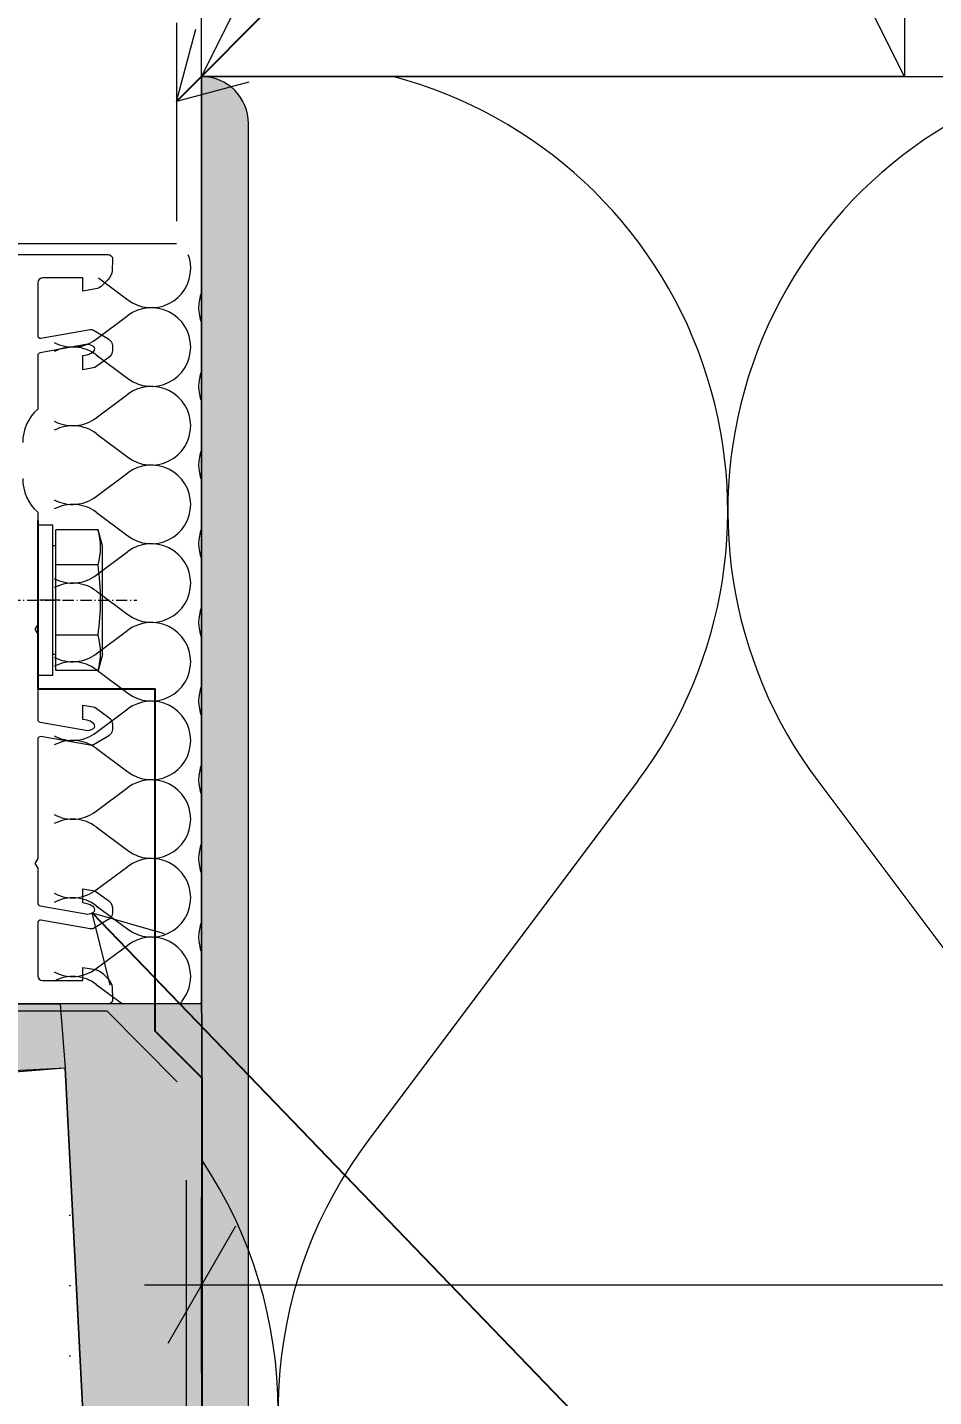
# Model space of a CAD drawing. Header units: millimetres. Extents: x 1894 to 3631, y -787 to 661.
# Drawn here: x 2298 to 2394.7, y -154.4 to -8.2 of the extents above; entities that cross this region are included whole.
import ezdxf

# ---------------------------------------------------------------- set-up
doc = ezdxf.new("R2010")
doc.units = ezdxf.units.MM
doc.header["$MEASUREMENT"] = 0
for name, pattern in [('ACAD_ISO10W100', [1.7999999999999996, 1.2, -0.2999999999999999, 0, -0.2999999999999999]), ('Dashed', [42.333333333324, 21.166666666662, -21.166666666662]), ('Hidden Line', [31.749999999993, 21.166666666662, -10.583333333331]), ('Hidden Line (2)', [39.122222328186, 28.222222328186, -10.9])]:
    doc.linetypes.add(name, pattern=pattern)
for name, color, linetype, lineweight in [('0_Pen_No__1', 7, 'Continuous', 13), ('0_Pen_No__141', 7, 'Continuous', 20), ('0_Pen_No__2', 8, 'Continuous', 15), ('2D Drafting - General_Pen_No__1', 7, 'Continuous', 13), ('2D Drafting - General_Pen_No__141', 7, 'Continuous', 20), ('Annotation - Label_Pen_No__2', 8, 'Continuous', 15), ('Dimensioning - General_Pen_No__1', 7, 'Continuous', 13), ('PVC_OUTSIDE_Pen_No__141', 7, 'Continuous', 20), ('Structural - Bearing_Pen_No__1', 7, 'Continuous', 13), ('Structural - Bearing_Pen_No__2', 8, 'Continuous', 15)]:
    doc.layers.add(name, color=color, linetype=linetype, lineweight=lineweight)
for name, color, linetype, lineweight, true_color in [('0_Pen_No__146', 7, 'Continuous', 20, 0x5eaeff), ('0_Pen_No__161', 7, 'Continuous', 13, 0x6a6a6a), ('0_Pen_No__48', 7, 'Continuous', 25, 0xa80f02), ('2D Drafting - General_Pen_No__145', 7, 'Continuous', 20, 0x0077b0), ('2D Drafting - General_Pen_No__61', 7, 'Continuous', 20, 0x6a6a6a), ('Structural - Bearing_Pen_No__161', 7, 'Continuous', 13, 0x6a6a6a)]:
    doc.layers.add(name, color=color, linetype=linetype, lineweight=lineweight, true_color=true_color)
doc.layers.add('Dimensioning - General', color=7, linetype='Continuous')
doc.styles.add('GENERATED_STYLE_1', font='')
doc.styles.get('GENERATED_STYLE_1').set_extended_font_data('Arial')
doc.dimstyles.new('GENERATED_STYLE__3', dxfattribs={"dimtxt": 15, "dimasz": 9.500000000000002, "dimexe": 0.18, "dimexo": 0.0625, "dimgap": 0, "dimtad": 1, "dimtih": 1, "dimtoh": 1, "dimdec": 0, "dimzin": 0, "dimdsep": 46, "dimtxsty": 'GENERATED_STYLE_1', "dimblk": 'ARROWHEAD_2', "dimblk1": 'ARROWHEAD_2', "dimblk2": 'ARROWHEAD_2', "dimcen": 0.09, "dimse1": 1, "dimse2": 1, "dimclrd": 7, "dimclre": 7, "dimclrt": 7, "dimadec": 0, "dimazin": 0, "dimtfac": 1, "dimtdec": 4, "dimtmove": 0, "dimatfit": 3, "dimfxl": 0, "dimtolj": 1, "dimtzin": 0, "dimarcsym": 0})
doc.dimstyles.new('GENERATED_STYLE__4', dxfattribs={"dimtxt": 0.18, "dimasz": 7.6, "dimexe": 0.18, "dimexo": 0.0625, "dimgap": 0, "dimtad": 0, "dimtih": 1, "dimtoh": 1, "dimdec": 4, "dimzin": 0, "dimdsep": 46, "dimcen": 0.09, "dimadec": 0, "dimazin": 0, "dimtfac": 1, "dimtdec": 4, "dimtmove": 0, "dimatfit": 3, "dimldrblk": 'ARROWHEAD_14', "dimfxl": 0, "dimtolj": 1, "dimtzin": 0, "dimarcsym": 0})

# ---------------------------------------------------------------- blocks, each defined once
blk = doc.blocks.new('*X1')
at = {"layer": 'Structural - Bearing_Pen_No__161', "color": 251, "linetype": 'Continuous', "lineweight": 13, "true_color": 0x6a6a6a}
for p, q in [((2363.146618974039, -88.64029382071637), (2334.346601840283, -127.0402809704005)), ((2382.346618974037, -88.64030238759428), (2411.146601840281, -127.0403152379121))]:
    blk.add_line(p, q, dxfattribs=at)
for centre, radius, start, end in [((2324.74663182436, -59.84027668696505), 47.99999999999903, 323.1300767892644, 75.16331784254915), ((2420.746631824351, -59.84031952135453), 47.99999999999903, 104.8356738154679, 216.8698720809489), ((2372.746588989964, -155.8402981041518), 48.0000000000016, 143.1300767892667, 269.9999744351073), ((2372.746588989964, -155.8402981041518), 48.0000000000016, 269.999974435107, 36.86987208094741), ((2276.746588989974, -155.8402552697623), 48.0000000000016, 326.1106141732368, 33.88968641848847)]:
    blk.add_arc(centre, radius, start, end, dxfattribs=at)
blk = doc.blocks.new('*X2')
at = {"layer": 'Structural - Bearing_Pen_No__2', "color": 8, "linetype": 'Continuous', "lineweight": 15}
for p, q in [((2305.595020335975, -34.94179816184735), (2308.703662818372, -37.27328002364486)), ((2305.343662818371, -41.47328002364473), (2308.703662818372, -38.95328002364444)), ((2305.343662818371, -43.15328002364473), (2308.703662818372, -45.67328002364489)), ((2305.343662818371, -49.87328002364477), (2308.703662818372, -47.35328002364447)), ((2305.343662818371, -51.55328002364477), (2308.703662818372, -54.07328002364492)), ((2305.343662818371, -58.2732800236448), (2308.703662818372, -55.75328002364451)), ((2305.343662818371, -59.9532800236448), (2308.703662818372, -62.47328002364495)), ((2305.343662818371, -66.67328002364482), (2308.703662818372, -64.15328002364454)), ((2305.343662818371, -68.35328002364484), (2308.703662818372, -70.87328002364498)), ((2305.343662818371, -75.07328002364486), (2308.703662818372, -72.55328002364458)), ((2305.343662818371, -76.75328002364488), (2308.703662818372, -79.27328002364501)), ((2305.343662818371, -83.47328002364489), (2308.703662818372, -80.95328002364461)), ((2305.343662818371, -85.1532800236449), (2308.703662818372, -87.67328002364505)), ((2305.343662818371, -91.87328002364492), (2308.703662818372, -89.35328002364463)), ((2305.343662818371, -93.55328002364494), (2308.703662818372, -96.0732800236451)), ((2305.343662818371, -100.273280023645), (2308.703662818372, -97.75328002364468)), ((2305.343662818371, -101.953280023645), (2308.703662818372, -104.4732800236451)), ((2305.343662818371, -108.673280023645), (2308.703662818372, -106.1532800236447)), ((2305.343662818371, -110.353280023645), (2308.128353669309, -112.4417981618479))]:
    blk.add_line(p, q, dxfattribs=at)
for centre, radius, start, end in [((2311.223662818372, -33.91328002364456), 4.200000000000156, 0, 20.2642895435619), ((2311.223662818372, -33.91328002364456), 4.200000000000156, 233.1301023541594, 0), ((2320.463662818372, -38.11328002364472), 4.199999999999933, 157.2049643266165, 202.7950356733833), ((2311.223662818372, -42.31328002364459), 4.200000000000156, 0, 126.8698976458402), ((2302.823662818372, -38.11328002364472), 4.199999999999933, 242.2166185177927, 306.8698976458425), ((2302.823662818372, -46.51328002364475), 4.199999999999933, 53.13010235415801, 117.7833814822072), ((2311.223662818372, -42.31328002364459), 4.200000000000156, 233.1301023541594, 0), ((2320.463662818372, -46.51328002364475), 4.199999999999933, 157.2049643266165, 202.7950356733833), ((2311.223662818372, -50.71328002364463), 4.200000000000156, 0, 126.8698976458402), ((2302.823662818372, -46.51328002364475), 4.199999999999933, 242.2166185177927, 306.8698976458425), ((2302.823662818372, -54.91328002364478), 4.199999999999933, 53.13010235415801, 117.7833814822072), ((2311.223662818372, -50.71328002364463), 4.200000000000156, 233.1301023541594, 0), ((2320.463662818372, -54.91328002364478), 4.199999999999933, 157.2049643266165, 202.7950356733833), ((2311.223662818372, -59.11328002364466), 4.200000000000156, 0, 126.8698976458402), ((2302.823662818372, -54.91328002364478), 4.199999999999933, 242.2166185177927, 306.8698976458425), ((2302.823662818372, -63.31328002364482), 4.199999999999933, 53.13010235415801, 117.7833814822072), ((2311.223662818372, -59.11328002364466), 4.200000000000156, 233.1301023541594, 0), ((2320.463662818372, -63.31328002364482), 4.199999999999933, 157.2049643266165, 202.795035673383), ((2311.223662818372, -67.5132800236447), 4.200000000000156, 0, 126.8698976458402), ((2302.823662818372, -63.31328002364482), 4.199999999999933, 242.2166185177927, 306.8698976458425), ((2302.823662818372, -71.71328002364486), 4.199999999999933, 53.13010235415801, 117.7833814822071), ((2311.223662818372, -67.5132800236447), 4.200000000000156, 233.1301023541594, 0), ((2320.463662818372, -71.71328002364486), 4.199999999999933, 157.2049643266164, 202.7950356733829), ((2311.223662818372, -75.91328002364473), 4.200000000000156, 0, 126.8698976458402), ((2302.823662818372, -71.71328002364486), 4.199999999999933, 242.2166185177926, 306.8698976458425), ((2302.823662818372, -80.11328002364489), 4.199999999999933, 53.13010235415801, 117.7833814822072), ((2311.223662818372, -75.91328002364473), 4.200000000000156, 233.1301023541594, 0), ((2320.463662818372, -80.11328002364489), 4.199999999999933, 157.2049643266166, 202.795035673383), ((2311.223662818372, -84.31328002364475), 4.200000000000156, 0, 126.8698976458402), ((2302.823662818372, -80.11328002364489), 4.199999999999933, 242.2166185177927, 306.8698976458425), ((2302.823662818372, -88.51328002364492), 4.199999999999933, 53.13010235415801, 117.7833814822071), ((2311.223662818372, -84.31328002364475), 4.200000000000156, 233.1301023541594, 0), ((2320.463662818372, -88.51328002364492), 4.199999999999933, 157.2049643266164, 202.7950356733829), ((2311.223662818372, -92.71328002364478), 4.200000000000156, 0, 126.8698976458402), ((2302.823662818372, -88.51328002364492), 4.199999999999933, 242.2166185177926, 306.8698976458425), ((2302.823662818372, -96.91328002364497), 4.199999999999933, 53.13010235415801, 117.7833814822071), ((2311.223662818372, -92.7132800236448), 4.200000000000156, 233.1301023541594, 0), ((2320.463662818372, -96.91328002364497), 4.199999999999933, 157.2049643266164, 202.7950356733829), ((2311.223662818372, -101.1132800236448), 4.200000000000156, 0, 126.8698976458402), ((2302.823662818372, -96.91328002364497), 4.199999999999933, 242.2166185177926, 306.8698976458425), ((2302.823662818372, -105.313280023645), 4.199999999999933, 53.13010235415801, 117.7833814822071), ((2311.223662818372, -101.1132800236448), 4.200000000000156, 233.1301023541594, 0), ((2320.463662818372, -105.313280023645), 4.199999999999933, 157.2049643266164, 202.7950356733829), ((2311.223662818372, -109.5132800236449), 4.200000000000156, 0, 126.8698976458402), ((2302.823662818372, -105.313280023645), 4.199999999999933, 242.2166185177926, 306.8698976458425), ((2302.823662818372, -113.713280023645), 4.199999999999933, 53.13010235415801, 117.7833814822071), ((2311.223662818372, -109.5132800236449), 4.200000000000156, 315.7919178530904, 0), ((2320.463662818372, -113.713280023645), 4.199999999999933, 157.2049643266164, 162.3781256906561)]:
    blk.add_arc(centre, radius, start, end, dxfattribs=at)
blk = doc.blocks.new('*D6')
at = {"layer": 'Dimensioning - General_Pen_No__1', "color": 7, "linetype": 'Continuous', "lineweight": 13}
for p, q in [((2316.591693777403, -151.806351742042), (2316.591693777403, -133.056351742042)), ((2516.591753992324, -151.806351742042), (2516.591753992324, -133.056351742042)), ((2320.200131277403, -136.181351742042), (2312.983256277403, -148.681351742042)), ((2512.983316492324, -148.681351742042), (2520.200191492324, -136.181351742042)), ((2310.479193777403, -142.431351742042), (2316.591693777403, -142.431351742042)), ((2316.591693777403, -142.431351742042), (2516.591753992324, -142.431351742042)), ((2516.591753992324, -142.431351742042), (2522.704253992324, -142.431351742042))]:
    blk.add_line(p, q, dxfattribs=at)
at = {"layer": 'Dimensioning - General_Pen_No__1', "color": 7, "lineweight": 13, "insert": (2399.517373735852, -139.4313518090972), "char_height": 15, "attachment_point": 7, "style": 'GENERATED_STYLE_1'}
blk.add_mtext('\\A1;{\\pql;\\fArial|b0|i0|c0|p34;200}', dxfattribs=at)
blk = doc.blocks.new('ARROWHEAD_2')
at = {"color": 0, "linetype": 'Continuous', "lineweight": 0}
for p, q in [((-0.3781315, -0.655), (0.3781315, 0.655)), ((0, 0), (-1, 0))]:
    blk.add_line(p, q, dxfattribs=at)
blk = doc.blocks.new('ARROWHEAD_14')
at = {"color": 0, "linetype": 'Continuous', "lineweight": 0}
blk.add_line((0, 0), (-1, 0), dxfattribs=at)
at = {"color": 0, "linetype": 'Continuous', "lineweight": 0, "flags": 128}
blk.add_lwpolyline([(-0.9093, 0.525), (0, 0), (-0.9093, -0.525)], dxfattribs=at)

msp = doc.modelspace()

# ---------------------------------------------------------------- hatches: boundary and pattern name
at = {"layer": '0_Pen_No__161', "linetype": 'Continuous', "lineweight": 0, "true_color": 0xd9d9d9}
msp.add_hatch(color=254, dxfattribs=at).paths.add_polyline_path([(2302.035879122158, -119.2868369045496), (2289.076743990515, -120.3167964376568, 0.448890405668343), (2288.450858893635, -112.4417981618479), (2301.491852623793, -112.4417981618479)])
at = {"layer": '2D Drafting - General_Pen_No__141', "linetype": 'Continuous', "lineweight": 20}
h = msp.add_hatch(dxfattribs=at)
h.set_pattern_fill('Gypsum_0001', style=0, pattern_type=2)
h.set_pattern_definition([(0, (0, 0), (0, 7.5), [0, -7.5])])
h.paths.add_polyline_path([(2317.387399990067, -413.4418191283889), (2316.592576396667, -403.4418191282302), (2302.035879122159, -119.2868369045496), (2289.053546728406, -119.9643659579427), (2304.351219287738, -413.0875449885073)])
at = {"layer": '2D Drafting - General_Pen_No__61', "linetype": 'Continuous', "lineweight": 0, "true_color": 0x1a1a1a}
msp.add_hatch(color=250, dxfattribs=at).paths.add_polyline_path([(2316.591693777403, -13.44066325104631), (2316.592095516669, -213.4405381424297), (2326.59209551666, -213.4405381424297), (2516.592095515744, -213.4401093644983, 0.414213562373095), (2511.592095516668, -208.44053814242), (2326.59209551666, -208.44053814242, -0.414213562373095), (2321.592095516665, -203.4405381424246), (2321.592095516665, -18.44095803889989, 0.414213562373095)])
at = {"layer": 'Structural - Bearing_Pen_No__2', "linetype": 'Continuous', "lineweight": 15}
h = msp.add_hatch(dxfattribs=at)
h.set_pattern_fill('Cut_Stone_0001', color=8, style=0, pattern_type=2)
h.set_pattern_definition([(41.42366562500347, (2301.058234141618, -134.2114203656825), (-1.893278406627001, 1.670539770553281), [0, -1.683278051897585, 0, -2.524917077846376]), (342.1955678795889, (2301.058234141618, -128.9614203656823), (0.9157589337544813, 2.220023816606795), [0, -1.291933852836174, 0, -2.2315221094443])])
h.paths.add_polyline_path([(2316.592576396667, -403.4418191282302), (2316.592097933722, -112.4417981618479), (2301.491852623793, -112.4417981618479), (2302.035879122158, -119.2868369045496)])

# ---------------------------------------------------------------- linework, layer by layer
at = {"layer": '0_Pen_No__1', "color": 7, "linetype": 'Continuous', "lineweight": 13}
for p, q in [((2301.041535887947, -76.83904352470856), (2301.041544564825, -61.82944313372625)), ((2305.534092113973, -61.82944573081679), (2301.041544564825, -61.82944313372625)), ((2305.991045237533, -63.53482352752744), (2305.534092113973, -61.82944573081679)), ((2301.041543578961, -63.53482066627132), (2300.691576829365, -63.53482046396559)), ((2305.534089944757, -65.58184275669427), (2301.041542395609, -65.58184015960373)), ((2301.491496598189, -69.33424358933289), (2299.29171262215, -69.33424231766034)), ((2305.534085606311, -73.08664909593583), (2301.041538057163, -73.08664649884528)), ((2301.041536873797, -75.13366599216349), (2300.691570124201, -75.13366578985776)), ((2305.991038532369, -75.1336688534196), (2305.534083437081, -76.83904612181331)), ((2305.534083437081, -76.83904612181331), (2301.041535887947, -76.83904352470856))]:
    msp.add_line(p, q, dxfattribs=at)
at = {"layer": '0_Pen_No__1', "color": 7, "linetype": 'Continuous', "lineweight": 13, "flags": 128}
msp.add_lwpolyline([(2300.69157936309, -61.33504292244547), (2299.091739363093, -61.33504199758884), (2299.091730114583, -77.33344199758969), (2300.691570114594, -77.33344292243211)], close=True, dxfattribs=at)
for points in [[(2305.534090925391, -65.58184424978614, 0.1435935394489815), (2305.534093094621, -61.82944277773013)], [(2305.534086586959, -73.08664719389819, 0.07179676972449062), (2305.534090925391, -65.58184424978614)], [(2305.534084417729, -76.83904866595421, 0.1435935394489815), (2305.534086586959, -73.08664719389819)]]:
    msp.add_lwpolyline(points, format="xyb", dxfattribs=at)
msp.add_lwpolyline([(2305.991038532369, -75.1336688534196), (2305.991045237533, -63.53482352752744)], dxfattribs=at)
at = {"layer": '0_Pen_No__141', "color": 7, "linetype": 'Continuous', "lineweight": 20, "flags": 128}
msp.add_lwpolyline([(2302.035879122158, -119.2868369045496), (2289.076743990515, -120.3167964376568, 0.448890405668343), (2288.450858893635, -112.4417981618479), (2301.491852623793, -112.4417981618479)], format="xyb", close=True, dxfattribs=at)
at = {"layer": '0_Pen_No__146', "color": 161, "linetype": 'Hidden Line (2)', "lineweight": 20, "true_color": 0x5eaeff, "flags": 128}
msp.add_lwpolyline([(2288.922538728594, -113.1779915343578), (2306.45704446936, -113.1779915343578), (2314.950006465011, -121.720076412737), (2314.950021639863, -192.0817973492912)], dxfattribs=at)
at = {"layer": '0_Pen_No__2', "color": 8, "linetype": 'ACAD_ISO10W100', "lineweight": 15}
msp.add_line((2280.854734143318, -69.33423165944825), (2309.675925180656, -69.33424832066643), dxfattribs=at)
at = {"layer": '0_Pen_No__48', "color": 14, "linetype": 'Continuous', "lineweight": 25, "true_color": 0xa80f02, "flags": 128}
msp.add_lwpolyline([(2299.091739363093, -60.81985440995093), (2299.091739363093, -78.82001965783454), (2311.592530621695, -78.82001965783454), (2311.592530621695, -115.3178660146154), (2316.592101706334, -120.3174370992401), (2316.591758833907, -245.3419855881937)], dxfattribs=at)
at = {"layer": '2D Drafting - General_Pen_No__1', "color": 7, "linetype": 'Dashed', "lineweight": 13}
msp.add_lwpolyline([(2316.591801131133, -13.44183416554767), (2391.591801131132, 136.5614730300568), (2391.591801131132, -13.44183416554767), (2316.591801131133, 136.5614730300568)], dxfattribs=at)
at = {"layer": '2D Drafting - General_Pen_No__1', "color": 7, "linetype": 'Continuous', "lineweight": 13, "flags": 128}
msp.add_lwpolyline([(2316.591693777403, -13.44066325104631), (2316.592095516669, -213.4405381424297), (2326.59209551666, -213.4405381424297), (2516.592095515744, -213.4401093644983, 0.414213562373095), (2511.592095516668, -208.44053814242), (2326.59209551666, -208.44053814242, -0.414213562373095), (2321.592095516665, -203.4405381424246), (2321.592095516665, -18.44095803889989, 0.414213562373095)], format="xyb", close=True, dxfattribs=at)
at = {"layer": '2D Drafting - General_Pen_No__141', "color": 7, "linetype": 'Continuous', "lineweight": 20}
msp.add_lwpolyline([(2316.591801131133, -13.44183416554767), (2316.591801131133, 136.5614730300568), (2391.591801131132, 136.5614730300568), (2391.591801131132, -13.44183416554767)], close=True, dxfattribs=at)
at = {"layer": '2D Drafting - General_Pen_No__141', "color": 7, "linetype": 'Continuous', "lineweight": 20, "flags": 128}
msp.add_lwpolyline([(2317.387399990067, -413.4418191283889), (2316.592576396667, -403.4418191282302), (2302.035879122159, -119.2868369045496), (2289.053546728406, -119.9643659579427), (2304.351219287738, -413.0875449885073)], close=True, dxfattribs=at)
at = {"layer": '2D Drafting - General_Pen_No__145', "color": 144, "linetype": 'Hidden Line', "lineweight": 20, "true_color": 0x0077b0}
msp.add_lwpolyline([(2313.913885727112, 87.55934929959813), (2313.913885727112, -31.30855510783866), (2281.091614908893, -31.30855510783866)], dxfattribs=at)
at = {"layer": 'PVC_OUTSIDE_Pen_No__141', "color": 7, "linetype": 'Continuous', "lineweight": 20}
for points in [[(2241.196034554648, -32.44179816184963), (2306.591739363085, -32.44179816184963, -0.4296339059668331), (2307.091054130467, -32.9679661399724), (2307.028577685159, -34.1600877327239, -0.1853390449315361), (2306.591293554803, -35.14224397013673), (2306.047275235727, -35.68626228922663, -0.1539147210597866), (2305.247087330443, -36.10281374695897), (2303.891739363095, -36.34179816185119), (2303.891739363095, -34.94179816184735), (2299.591739363095, -34.94179816184735, 0.4142135623730951), (2299.091739363093, -35.44179816184974), (2299.091739363093, -41.08162256816579, 0.4663076581549933), (2299.443833816383, -41.37706489407274), (2304.704915274257, -40.44939428534074, -0.176326980708478), (2305.041739363091, -40.50878545995725), (2306.591739363085, -41.40367837720201, -0.3160829551630578), (2307.07604779758, -42.4461603075998, -0.2875172751107619), (2306.67952461539, -43.43163382859823), (2305.191739363096, -44.51257308692798), (2303.891739363081, -44.74179816184583), (2303.891739363081, -43.21865824402389), (2304.374105595542, -43.13360406265483, 0.1139356083017775), (2304.788242670156, -42.95781330402244), (2305.068074938774, -42.75450326016435, 0.5429556996380271), (2305.041739363091, -42.25199054071434), (2304.907354500458, -42.17440340409846, 0.1763269807086419), (2304.233706322791, -42.05562105486545), (2299.339644909793, -42.91857612722945, 0.3639702342661931), (2299.091739363093, -43.21401845312219), (2299.091739363093, -48.94179816185736, 0.2134217652833833), (2297.491739363096, -52.5195069258559)], [(2297.491739363096, -56.36408939785449, 0.2134217652833858), (2299.091739363093, -59.94179816185304), (2299.091739363093, -71.92218291957326), (2298.791739363082, -72.44179816185587), (2299.091739363093, -72.96141340412427), (2299.091739363093, -82.0695778705784, 0.3639702342662019), (2299.339644909793, -82.36502019647114), (2304.233706322791, -83.22797526883514, 0.1763269807085702), (2304.907354500458, -83.10919291960212), (2305.041739363091, -83.03160578298625, 0.5429556996381437), (2305.068074938774, -82.52909306353624), (2304.788242670156, -82.32578301967814, 0.1139356083017786), (2304.374105595542, -82.14999226104575), (2303.891739363081, -82.0649380796767), (2303.891739363081, -80.54179816185476), (2305.191739363096, -80.7710232367726), (2306.67952461539, -81.85196249510236, -0.2875172751103769), (2307.07604779758, -82.83743601610078, -0.3160829551632511), (2306.591739363085, -83.87991794649858), (2305.041739363091, -84.77481086374334, -0.1763269807085199), (2304.704915274257, -84.83420203835985), (2299.443833816383, -83.90653142962785, 0.4663076581550125), (2299.091739363093, -84.2019737555348), (2299.091739363093, -96.92218291957894), (2298.791739363082, -97.44179816184734), (2299.091739363093, -97.96141340411575), (2299.091739363093, -101.6695778705754, 0.3639702342662019), (2299.339644909793, -101.9650201964823), (2304.233706322791, -102.8279752688321, 0.176326980708072), (2304.907354500443, -102.7091929195991), (2305.041739363091, -102.6316057829832, 0.5429556996387696), (2305.068074938774, -102.1290930635332), (2304.788242670156, -101.9257830196751, 0.1139356083018474), (2304.374105595528, -101.7499922610427), (2303.891739363081, -101.6649380796736), (2303.891739363081, -100.1417981618517), (2305.191739363096, -100.3710232367696), (2306.67952461539, -101.4519624950993, -0.2875172751105723), (2307.07604779758, -102.4374360160977, -0.316082955163199), (2306.591739363085, -103.4799179464955), (2305.041739363091, -104.3748108637403, -0.1763269807084844), (2304.704915274257, -104.4342020383568), (2299.443833816383, -103.5065314296248, 0.4663076581550066), (2299.091739363093, -103.8019737555317), (2299.091739363093, -109.4417981618478, 0.4142135623730951), (2299.591739363095, -109.9417981618502), (2303.891739363095, -109.9417981618502), (2303.891739363095, -108.5417981618463), (2305.247087330443, -108.7807825767386, -0.1539147210598451), (2306.047275235727, -109.1973340344851), (2306.591293554803, -109.7413523535608, -0.185339044931552), (2307.028577685159, -110.7235085909736), (2307.091054130467, -111.9156301837251, -0.4296339059668241), (2306.591739363085, -112.4417981618479), (2262.091739363086, -112.4417981618479, -0.4142135623730952)]]:
    msp.add_lwpolyline(points, format="xyb", dxfattribs=at)
at = {"layer": 'Structural - Bearing_Pen_No__1', "color": 7, "linetype": 'Continuous', "lineweight": 13, "flags": 128}
for points in [[(2516.591753992324, -13.44017747216342), (2516.592215032379, -213.4402197358202), (2316.5922184091, -213.4407263762733), (2316.591693777403, -13.44066325104631)], [(2316.592576396667, -403.4418191282302), (2316.592097933722, -112.4417981618479), (2301.491852623793, -112.4417981618479), (2302.035879122158, -119.2868369045496)]]:
    msp.add_lwpolyline(points, close=True, dxfattribs=at)

# ---------------------------------------------------------------- block references
at = {"layer": 'Structural - Bearing_Pen_No__161', "color": 251, "linetype": 'Continuous', "lineweight": 13, "true_color": 0x6a6a6a}
msp.add_blockref('*X1', (0, 0), dxfattribs=at)
at = {"layer": 'Structural - Bearing_Pen_No__2', "color": 8, "linetype": 'Continuous', "lineweight": 15}
msp.add_blockref('*X2', (0, 0), dxfattribs=at)

# ---------------------------------------------------------------- dimensions: what is measured, and where the dimension line sits
at = {"layer": 'Dimensioning - General', "color": 7, "linetype": 'Continuous', "lineweight": 13}
dim = msp.add_linear_dim(base=(2516.591753992324, -142.431351742042), p1=(2316.591693777403, -13.44066325104631), p2=(2516.591753992324, -13.44017747216342), dimstyle='GENERATED_STYLE__3', dxfattribs=at)
dim.commit()
dim.dimension.update_dxf_attribs({"geometry": '*D6', "text_midpoint": (2416.670323617215, -131.9313518090972), "dimtype": 160})

# ---------------------------------------------------------------- leaders
at = {"layer": 'Annotation - Label_Pen_No__2', "color": 8, "linetype": 'Continuous', "lineweight": 15, "annotation_type": 0, "has_hookline": 1, "hookline_direction": 0}
for points, text_width, horizontal_direction in [([(1949.918435607874, -34.44181071249481), (2435.514684623335, 467.4536585715675), (2522.087432466138, 471.9070646528882)], 1071.175, (0.9999999999998797, -4.905282538165635e-07, 0)), ([(2313.913885727112, -16.10756086291172), (2612.069823250294, 283.8138768483037), (3223.27208925954, 283.8138768483037)], 376.825, (0.9999999999998797, -4.905282325002814e-07, 0)), ([(2304.907354500443, -102.7091929195991), (2758.724513878219, -574.0818655746963), (3215.816464785623, -572.7105755054871)], 383.6250000000001, (0.9999999999998797, -4.905282289475677e-07, 0))]:
    msp.add_leader(points, dimstyle='GENERATED_STYLE__4', dxfattribs=dict(at, text_width=text_width, horizontal_direction=horizontal_direction))

doc.saveas('drawing.dxf')
